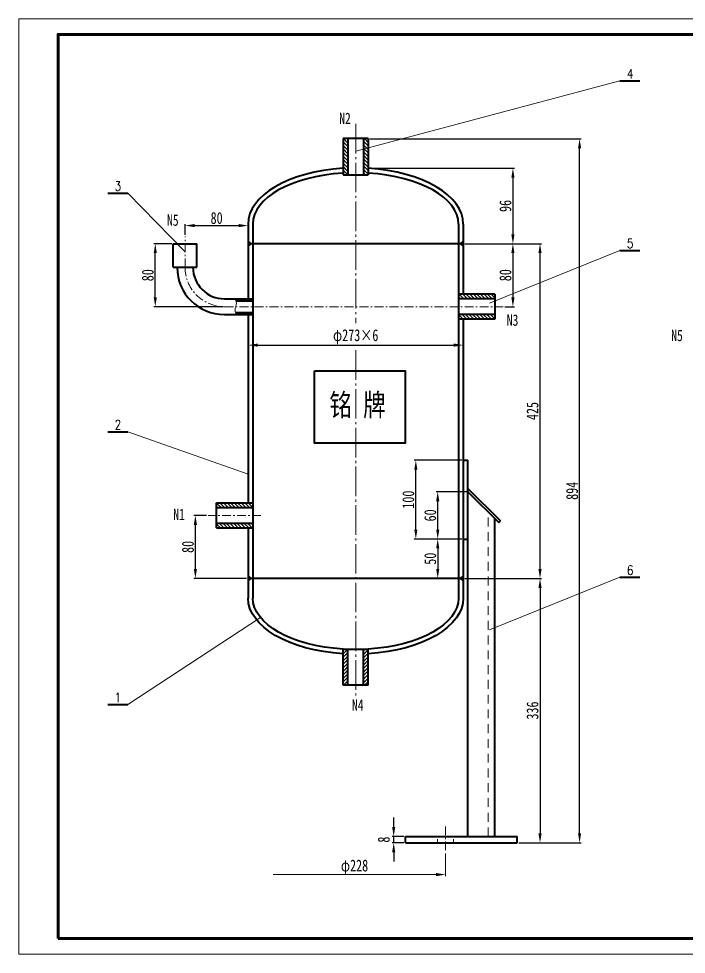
# Model space of a CAD drawing. Extents: x 588 to 12972, y -2658 to 121.
# Drawn here: x 11290 to 12137, y -2658 to -1470 of the extents above; entities that cross this region are included whole.
import ezdxf
from ezdxf.enums import TextEntityAlignment as Align

# ---------------------------------------------------------------- set-up
doc = ezdxf.new("R2010")
doc.units = 0
doc.header["$LTSCALE"] = 15
doc.header["$PDMODE"] = 1
for name, pattern in [('XX-L', [1.25, 0.75, -0.5]), ('XX-S', [0.5, 0.3, -0.2]), ('ZXX-L', [3.28, 2.5, -0.3, 0.18, -0.3]), ('ZXX-S', [1.27, 0.75, -0.2, 0.12, -0.2])]:
    doc.linetypes.add(name, pattern=pattern)
doc.layers.get('Defpoints').update_dxf_attribs({"linetype": 'CONTINUOUS'})
for name, color, linetype, lineweight in [('A 粗实线', 1, 'CONTINUOUS', 40), ('B 细实线', 7, 'CONTINUOUS', 18), ('C 文 字', 2, 'CONTINUOUS', 20), ('D 短中心线', 3, 'ZXX-S', 18), ('E 长中心线', 3, 'ZXX-L', 18), ('F 短虚线', 6, 'XX-S', 20), ('G 长虚线', 6, 'XX-L', 20), ('J 标注尺寸', 2, 'CONTINUOUS', 18)]:
    doc.layers.add(name, color=color, linetype=linetype, lineweight=lineweight)
doc.styles.add('HZTXT', font='SIMFANG.TTF', dxfattribs={"width": 0.75})
doc.styles.add('ROMANC', font='romanc', dxfattribs={"width": 0.7, "height": 6})
doc.dimstyles.new('通用标注4.0', dxfattribs={"dimtxt": 15, "dimasz": 12, "dimexe": 2, "dimexo": 2, "dimgap": 2, "dimtad": 1, "dimdec": 0, "dimzin": 0, "dimdsep": 46, "dimtxsty": 'HZTXT', "dimcen": 2, "dimadec": 0, "dimazin": 0, "dimtfac": 0.375, "dimtdec": 0, "dimtmove": 2, "dimatfit": 3, "dimfxl": 0, "dimtzin": 0, "dimarcsym": 0})

# ---------------------------------------------------------------- blocks, each defined once
blk = doc.blocks.new('*D84')
at = {"layer": 'Defpoints', "color": 0}
for p in [(11854.4, -1884.3), (11581.4, -1892.7), (11854.4, -1892.7)]:
    blk.add_point(p, dxfattribs=at)
at = {"layer": 'J 标注尺寸', "color": 0, "lineweight": -2}
for p, q in [((11581.4, -1890.7), (11581.4, -1882.3)), ((11593.4, -1884.3), (11842.4, -1884.3)), ((11854.4, -1890.7), (11854.4, -1882.3))]:
    blk.add_line(p, q, dxfattribs=at)
at = {"layer": 'J 标注尺寸', "color": 0}
for points in [[(11593.4, -1882.3), (11593.4, -1886.3), (11581.4, -1884.3)], [(11842.4, -1882.3), (11842.4, -1886.3), (11854.4, -1884.3)]]:
    blk.add_solid(points, dxfattribs=at)
at = {"layer": 'J 标注尺寸', "color": 0, "insert": (11717.9, -1873.7), "char_height": 15, "attachment_point": 5, "style": 'HZTXT'}
blk.add_mtext('φ273×6', dxfattribs=at)
blk = doc.blocks.new('*D85')
at = {"layer": 'Defpoints', "color": 0}
for p in [(11514.5, -2100.5), (11530.6, -2100.5), (11581.4, -2180.5)]:
    blk.add_point(p, dxfattribs=at)
at = {"layer": 'J 标注尺寸', "color": 0, "lineweight": -2}
for p, q in [((11528.6, -2100.5), (11512.5, -2100.5)), ((11514.5, -2168.5), (11514.5, -2112.5)), ((11579.4, -2180.5), (11512.5, -2180.5))]:
    blk.add_line(p, q, dxfattribs=at)
at = {"layer": 'J 标注尺寸', "color": 0}
for points in [[(11512.5, -2112.5), (11516.5, -2112.5), (11514.5, -2100.5)], [(11512.5, -2168.5), (11516.5, -2168.5), (11514.5, -2180.5)]]:
    blk.add_solid(points, dxfattribs=at)
at = {"layer": 'J 标注尺寸', "color": 0, "insert": (11505, -2140.5), "char_height": 15, "attachment_point": 5, "rotation": 90, "style": 'HZTXT'}
blk.add_mtext('80', dxfattribs=at)
blk = doc.blocks.new('*D86')
at = {"layer": 'Defpoints', "color": 0}
for p in [(11854.4, -1755.5), (11905.2, -1835.5), (11917.4, -1835.5)]:
    blk.add_point(p, dxfattribs=at)
at = {"layer": 'J 标注尺寸', "color": 0, "lineweight": -2}
for p, q in [((11856.4, -1755.5), (11919.4, -1755.5)), ((11917.4, -1767.5), (11917.4, -1823.5)), ((11907.2, -1835.5), (11919.4, -1835.5))]:
    blk.add_line(p, q, dxfattribs=at)
at = {"layer": 'J 标注尺寸', "color": 0}
for points in [[(11915.4, -1767.5), (11919.4, -1767.5), (11917.4, -1755.5)], [(11915.4, -1823.5), (11919.4, -1823.5), (11917.4, -1835.5)]]:
    blk.add_solid(points, dxfattribs=at)
at = {"layer": 'J 标注尺寸', "color": 0, "insert": (11907.9, -1795.5), "char_height": 15, "attachment_point": 5, "rotation": 90, "style": 'HZTXT'}
blk.add_mtext('80', dxfattribs=at)
blk = doc.blocks.new('*D87')
at = {"layer": 'Defpoints', "color": 0}
for p in [(11854.4, -2130.5), (11822, -2180.5), (11829, -2180.5)]:
    blk.add_point(p, dxfattribs=at)
at = {"layer": 'J 标注尺寸', "color": 0, "lineweight": -2}
for p, q in [((11852.4, -2130.5), (11820, -2130.5)), ((11822, -2142.5), (11822, -2168.5)), ((11827, -2180.5), (11820, -2180.5))]:
    blk.add_line(p, q, dxfattribs=at)
at = {"layer": 'J 标注尺寸', "color": 0}
for points in [[(11820, -2142.5), (11824, -2142.5), (11822, -2130.5)], [(11820, -2168.5), (11824, -2168.5), (11822, -2180.5)]]:
    blk.add_solid(points, dxfattribs=at)
at = {"layer": 'J 标注尺寸', "color": 0, "insert": (11812.5, -2155.5), "char_height": 15, "attachment_point": 5, "rotation": 90, "style": 'HZTXT'}
blk.add_mtext('50', dxfattribs=at)
blk = doc.blocks.new('*D88')
at = {"layer": 'Defpoints', "color": 0}
for p in [(11822, -2070.5), (11860.4, -2070.5), (11854.4, -2130.5)]:
    blk.add_point(p, dxfattribs=at)
at = {"layer": 'J 标注尺寸', "color": 0, "lineweight": -2}
for p, q in [((11858.4, -2070.5), (11820, -2070.5)), ((11822, -2118.5), (11822, -2082.5)), ((11852.4, -2130.5), (11820, -2130.5))]:
    blk.add_line(p, q, dxfattribs=at)
at = {"layer": 'J 标注尺寸', "color": 0}
for points in [[(11820, -2082.5), (11824, -2082.5), (11822, -2070.5)], [(11820, -2118.5), (11824, -2118.5), (11822, -2130.5)]]:
    blk.add_solid(points, dxfattribs=at)
at = {"layer": 'J 标注尺寸', "color": 0, "insert": (11812.5, -2100.5), "char_height": 15, "attachment_point": 5, "rotation": 90, "style": 'HZTXT'}
blk.add_mtext('60', dxfattribs=at)
blk = doc.blocks.new('*D89')
at = {"layer": 'Defpoints', "color": 0}
for p in [(11794.2, -2030.5), (11854.4, -2030.5), (11854.4, -2130.5)]:
    blk.add_point(p, dxfattribs=at)
at = {"layer": 'J 标注尺寸', "color": 0, "lineweight": -2}
for p, q in [((11852.4, -2030.5), (11792.2, -2030.5)), ((11794.2, -2118.5), (11794.2, -2042.5)), ((11852.4, -2130.5), (11792.2, -2130.5))]:
    blk.add_line(p, q, dxfattribs=at)
at = {"layer": 'J 标注尺寸', "color": 0}
for points in [[(11792.2, -2042.5), (11796.2, -2042.5), (11794.2, -2030.5)], [(11792.2, -2118.5), (11796.2, -2118.5), (11794.2, -2130.5)]]:
    blk.add_solid(points, dxfattribs=at)
at = {"layer": 'J 标注尺寸', "color": 0, "insert": (11784.7, -2080.5), "char_height": 15, "attachment_point": 5, "rotation": 90, "style": 'HZTXT'}
blk.add_mtext('100', dxfattribs=at)
blk = doc.blocks.new('*D90')
at = {"layer": 'Defpoints', "color": 0}
for p in [(11854.4, -2180.5), (11922.8, -2516.2), (11951.8, -2516.2)]:
    blk.add_point(p, dxfattribs=at)
at = {"layer": 'J 标注尺寸', "color": 0, "lineweight": -2}
for p, q in [((11856.4, -2180.5), (11953.8, -2180.5)), ((11951.8, -2192.5), (11951.8, -2504.2)), ((11924.8, -2516.2), (11953.8, -2516.2))]:
    blk.add_line(p, q, dxfattribs=at)
at = {"layer": 'J 标注尺寸', "color": 0}
for points in [[(11949.8, -2192.5), (11953.8, -2192.5), (11951.8, -2180.5)], [(11949.8, -2504.2), (11953.8, -2504.2), (11951.8, -2516.2)]]:
    blk.add_solid(points, dxfattribs=at)
at = {"layer": 'J 标注尺寸', "color": 0, "insert": (11942.3, -2348.3), "char_height": 15, "attachment_point": 5, "rotation": 90, "style": 'HZTXT'}
blk.add_mtext('336', dxfattribs=at)
blk = doc.blocks.new('*D91')
at = {"layer": 'Defpoints', "color": 0}
for p in [(11854.4, -1755.5), (11951.8, -1755.5), (11854.4, -2180.5)]:
    blk.add_point(p, dxfattribs=at)
at = {"layer": 'J 标注尺寸', "color": 0, "lineweight": -2}
for p, q in [((11856.4, -1755.5), (11953.8, -1755.5)), ((11951.8, -2168.5), (11951.8, -1767.5)), ((11856.4, -2180.5), (11953.8, -2180.5))]:
    blk.add_line(p, q, dxfattribs=at)
at = {"layer": 'J 标注尺寸', "color": 0}
for points in [[(11949.8, -1767.5), (11953.8, -1767.5), (11951.8, -1755.5)], [(11949.8, -2168.5), (11953.8, -2168.5), (11951.8, -2180.5)]]:
    blk.add_solid(points, dxfattribs=at)
at = {"layer": 'J 标注尺寸', "color": 0, "insert": (11942.3, -1968), "char_height": 15, "attachment_point": 5, "rotation": 90, "style": 'HZTXT'}
blk.add_mtext('425', dxfattribs=at)
blk = doc.blocks.new('*D92')
at = {"layer": 'Defpoints', "color": 0}
for p in [(11733.9, -1622.3), (12002, -1622.3), (11922.8, -2516.2)]:
    blk.add_point(p, dxfattribs=at)
at = {"layer": 'J 标注尺寸', "color": 0, "lineweight": -2}
for p, q in [((11735.9, -1622.3), (12004, -1622.3)), ((12002, -2504.2), (12002, -1634.3)), ((11924.8, -2516.2), (12004, -2516.2))]:
    blk.add_line(p, q, dxfattribs=at)
at = {"layer": 'J 标注尺寸', "color": 0}
for points in [[(12000, -1634.3), (12004, -1634.3), (12002, -1622.3)], [(12000, -2504.2), (12004, -2504.2), (12002, -2516.2)]]:
    blk.add_solid(points, dxfattribs=at)
at = {"layer": 'J 标注尺寸', "color": 0, "insert": (11992.5, -2069.3), "char_height": 15, "attachment_point": 5, "rotation": 90, "style": 'HZTXT'}
blk.add_mtext('894', dxfattribs=at)
blk = doc.blocks.new('*D93')
at = {"layer": 'Defpoints', "color": 0}
for p in [(11733.9, -1659.7), (11854.4, -1755.5), (11917.4, -1755.5)]:
    blk.add_point(p, dxfattribs=at)
at = {"layer": 'J 标注尺寸', "color": 0, "lineweight": -2}
for p, q in [((11735.9, -1659.7), (11919.4, -1659.7)), ((11917.4, -1671.7), (11917.4, -1743.5)), ((11856.4, -1755.5), (11919.4, -1755.5))]:
    blk.add_line(p, q, dxfattribs=at)
at = {"layer": 'J 标注尺寸', "color": 0}
for points in [[(11915.4, -1671.7), (11919.4, -1671.7), (11917.4, -1659.7)], [(11915.4, -1743.5), (11919.4, -1743.5), (11917.4, -1755.5)]]:
    blk.add_solid(points, dxfattribs=at)
at = {"layer": 'J 标注尺寸', "color": 0, "insert": (11907.9, -1707.6), "char_height": 15, "attachment_point": 5, "rotation": 90, "style": 'HZTXT'}
blk.add_mtext('96', dxfattribs=at)
blk = doc.blocks.new('*D94')
at = {"layer": 'Defpoints', "color": 0}
for p in [(11766.1, -2508.2), (11781, -2508.2), (11781, -2516.2)]:
    blk.add_point(p, dxfattribs=at)
at = {"layer": 'J 标注尺寸', "color": 0, "lineweight": -2}
for p, q in [((11766.1, -2496.2), (11766.1, -2484.2)), ((11779, -2508.2), (11764.1, -2508.2)), ((11779, -2516.2), (11764.1, -2516.2)), ((11766.1, -2516.2), (11766.1, -2508.2)), ((11766.1, -2528.2), (11766.1, -2540.2))]:
    blk.add_line(p, q, dxfattribs=at)
at = {"layer": 'J 标注尺寸', "color": 0}
for points in [[(11764.1, -2496.2), (11768.1, -2496.2), (11766.1, -2508.2)], [(11764.1, -2528.2), (11768.1, -2528.2), (11766.1, -2516.2)]]:
    blk.add_solid(points, dxfattribs=at)
at = {"layer": 'J 标注尺寸', "color": 0, "insert": (11753.6, -2512.2), "char_height": 15, "attachment_point": 5, "rotation": 90, "style": 'HZTXT'}
blk.add_mtext('8', dxfattribs=at)
blk = doc.blocks.new('*D96')
at = {"layer": 'Defpoints', "color": 0}
for p in [(11463.6, -1755.5), (11486.4, -1755.5), (11551.4, -1835.5)]:
    blk.add_point(p, dxfattribs=at)
at = {"layer": 'J 标注尺寸', "color": 0, "lineweight": -2}
for p, q in [((11484.4, -1755.5), (11461.6, -1755.5)), ((11463.6, -1823.5), (11463.6, -1767.5)), ((11549.4, -1835.5), (11461.6, -1835.5))]:
    blk.add_line(p, q, dxfattribs=at)
at = {"layer": 'J 标注尺寸', "color": 0}
for points in [[(11461.6, -1767.5), (11465.6, -1767.5), (11463.6, -1755.5)], [(11461.6, -1823.5), (11465.6, -1823.5), (11463.6, -1835.5)]]:
    blk.add_solid(points, dxfattribs=at)
at = {"layer": 'J 标注尺寸', "color": 0, "insert": (11454.1, -1795.5), "char_height": 15, "attachment_point": 5, "rotation": 90, "style": 'HZTXT'}
blk.add_mtext('80', dxfattribs=at)
blk = doc.blocks.new('*D97')
at = {"layer": 'Defpoints', "color": 0}
for p in [(11581.4, -1732.5), (11501.4, -1746.2), (11581.4, -1738.4)]:
    blk.add_point(p, dxfattribs=at)
at = {"layer": 'J 标注尺寸', "color": 0, "lineweight": -2}
for p, q in [((11501.4, -1744.2), (11501.4, -1730.5)), ((11513.4, -1732.5), (11569.4, -1732.5)), ((11581.4, -1736.4), (11581.4, -1730.5))]:
    blk.add_line(p, q, dxfattribs=at)
at = {"layer": 'J 标注尺寸', "color": 0}
for points in [[(11513.4, -1730.5), (11513.4, -1734.5), (11501.4, -1732.5)], [(11569.4, -1730.5), (11569.4, -1734.5), (11581.4, -1732.5)]]:
    blk.add_solid(points, dxfattribs=at)
at = {"layer": 'J 标注尺寸', "color": 0, "insert": (11541.4, -1723), "char_height": 15, "attachment_point": 5, "style": 'HZTXT'}
blk.add_mtext('80', dxfattribs=at)

msp = doc.modelspace()

# ---------------------------------------------------------------- hatches: boundary and pattern name
at = {"layer": 'B 细实线'}
h = msp.add_hatch(dxfattribs=at)
h.set_pattern_fill('ANSI31', color=256, style=0)
h.set_pattern_definition([(135, (19024.6146, 579.0754), (2.245064, 2.245064), [])])
h.paths.add_polyline_path([(11728.4, -1622.1), (11733.9, -1622.1), (11733.9, -1662.1), (11728.4, -1662.1)])
h.paths.add_polyline_path([(11733.9, -1662.1), (11733.9, -1668.1), (11728.4, -1668.1), (11728.4, -1662.1)])
h.paths.add_polyline_path([(11707.4, -1662.1), (11701.9, -1662.1), (11701.9, -1622.1), (11707.4, -1622.1)])
h.paths.add_polyline_path([(11707.4, -1662.1), (11707.4, -1668.1), (11701.9, -1668.1), (11701.9, -1662.1)])
h.paths.add_polyline_path([(11707.9, -1662.1), (11707.4, -1662.1), (11707.4, -1622.1), (11707.9, -1622.1)])
h.paths.add_polyline_path([(11707.9, -1668.1), (11707.4, -1668.1), (11707.4, -1662.1), (11707.9, -1662.1)])
h.paths.add_polyline_path([(11728.4, -1668.1), (11727.9, -1668.1), (11727.9, -1662.1), (11728.4, -1662.1)])
h.paths.add_polyline_path([(11728.4, -1662.1), (11727.9, -1662.1), (11727.9, -1622.1), (11728.4, -1622.1)])
h = msp.add_hatch(dxfattribs=at)
h.set_pattern_fill('ANSI31', color=256, angle=90, style=0)
h.set_pattern_definition([(315, (14095.5788, 5471.2565), (2.245064, 2.245064), [])])
h.paths.add_polyline_path([(11894.4, -1825), (11894.4, -1819.5), (11854.4, -1819.5), (11854.4, -1825)])
h.paths.add_polyline_path([(11854.4, -1819.5), (11848.4, -1819.5), (11848.4, -1825), (11854.4, -1825)])
h.paths.add_polyline_path([(11854.4, -1846), (11854.4, -1851.5), (11894.4, -1851.5), (11894.4, -1846)])
h.paths.add_polyline_path([(11854.4, -1846), (11848.4, -1846), (11848.4, -1851.5), (11854.4, -1851.5)])
h.paths.add_polyline_path([(11854.4, -1845.5), (11854.4, -1846), (11894.4, -1846), (11894.4, -1845.5)])
h.paths.add_polyline_path([(11848.4, -1845.5), (11848.4, -1846), (11854.4, -1846), (11854.4, -1845.5)])
h.paths.add_polyline_path([(11848.4, -1825), (11848.4, -1825.5), (11854.4, -1825.5), (11854.4, -1825)])
h.paths.add_polyline_path([(11854.4, -1825), (11854.4, -1825.5), (11894.4, -1825.5), (11894.4, -1825)])
h = msp.add_hatch(dxfattribs=at)
h.set_pattern_fill('ANSI31', color=256, angle=90, style=0)
h.set_pattern_definition([(135, (9340.229, -9407.165), (-2.245064, -2.245064), [])])
h.paths.add_polyline_path([(11541.4, -2111), (11541.4, -2116.5), (11581.4, -2116.5), (11581.4, -2111)])
h.paths.add_polyline_path([(11581.4, -2116.5), (11587.4, -2116.5), (11587.4, -2111), (11581.4, -2111)])
h.paths.add_polyline_path([(11581.4, -2090), (11581.4, -2084.5), (11541.4, -2084.5), (11541.4, -2090)])
h.paths.add_polyline_path([(11581.4, -2090), (11587.4, -2090), (11587.4, -2084.5), (11581.4, -2084.5)])
h.paths.add_polyline_path([(11581.4, -2090.5), (11581.4, -2090), (11541.4, -2090), (11541.4, -2090.5)])
h.paths.add_polyline_path([(11587.4, -2090.5), (11587.4, -2090), (11581.4, -2090), (11581.4, -2090.5)])
h.paths.add_polyline_path([(11587.4, -2111), (11587.4, -2110.5), (11581.4, -2110.5), (11581.4, -2111)])
h.paths.add_polyline_path([(11581.4, -2111), (11581.4, -2110.5), (11541.4, -2110.5), (11541.4, -2111)])
h = msp.add_hatch(dxfattribs=at)
h.set_pattern_fill('ANSI31', color=256, style=0)
h.set_pattern_definition([(225, (19024.6146, -4517.3868), (2.245064, -2.245064), [])])
h.paths.add_polyline_path([(11728.4, -2316.2), (11733.9, -2316.2), (11733.9, -2276.2), (11728.4, -2276.2)])
h.paths.add_polyline_path([(11733.9, -2276.2), (11733.9, -2270.2), (11728.4, -2270.2), (11728.4, -2276.2)])
h.paths.add_polyline_path([(11707.4, -2276.2), (11701.9, -2276.2), (11701.9, -2316.2), (11707.4, -2316.2)])
h.paths.add_polyline_path([(11707.4, -2276.2), (11707.4, -2270.2), (11701.9, -2270.2), (11701.9, -2276.2)])
h.paths.add_polyline_path([(11707.9, -2276.2), (11707.4, -2276.2), (11707.4, -2316.2), (11707.9, -2316.2)])
h.paths.add_polyline_path([(11707.9, -2270.2), (11707.4, -2270.2), (11707.4, -2276.2), (11707.9, -2276.2)])
h.paths.add_polyline_path([(11728.4, -2270.2), (11727.9, -2270.2), (11727.9, -2276.2), (11728.4, -2276.2)])
h.paths.add_polyline_path([(11728.4, -2276.2), (11727.9, -2276.2), (11727.9, -2316.2), (11728.4, -2316.2)])

# ---------------------------------------------------------------- linework, layer by layer
at = {"layer": 'A 粗实线'}
for p, q in [((12053.2, -1548.6), (12078.5, -1548.6)), ((11733.9, -1622.1), (11701.9, -1622.1)), ((11701.9, -1622.1), (11701.9, -1668.1)), ((11707.9, -1622.1), (11707.9, -1668.1)), ((11727.9, -1622.1), (11727.9, -1668.1)), ((11733.9, -1622.1), (11733.9, -1668.1)), ((11701.9, -1668.1), (11733.9, -1668.1)), ((11403.3, -1691.2), (11428.6, -1691.2)), ((11581.4, -1730.5), (11581.4, -1825.5)), ((11587.4, -1730.5), (11587.4, -2205.5)), ((11848.4, -1730.5), (11848.4, -2205.5)), ((11854.4, -1730.5), (11854.4, -1819.5)), ((11486.4, -1755.5), (11516.4, -1755.5)), ((11486.4, -1755.5), (11516.4, -1755.5)), ((11486.4, -1785.5), (11486.4, -1755.5)), ((11491.4, -1755.5), (11511.4, -1755.5)), ((11516.4, -1785.5), (11516.4, -1755.5)), ((11854.4, -1755.5), (11581.4, -1755.5)), ((12053.2, -1764), (12078.5, -1764)), ((11486.4, -1785.5), (11516.4, -1785.5)), ((11491.4, -1785.5), (11511.4, -1785.5)), ((11491.4, -1785.5), (11511.4, -1785.5)), ((11551.4, -1825.5), (11587.4, -1825.5)), ((11565.8, -1828), (11587.4, -1828)), ((11894.4, -1819.5), (11848.4, -1819.5)), ((11894.4, -1825.5), (11848.4, -1825.5)), ((11894.4, -1819.5), (11894.4, -1851.5)), ((11551.4, -1845.5), (11587.4, -1845.5)), ((11565.4, -1843), (11587.4, -1843)), ((11581.4, -1845.5), (11581.4, -2084.5)), ((11894.4, -1845.5), (11848.4, -1845.5)), ((11894.4, -1851.5), (11848.4, -1851.5)), ((11854.4, -1851.5), (11854.4, -2205.5)), ((11403.3, -1994.3), (11428.6, -1994.3)), ((11854.4, -2030.5), (11860.4, -2030.5)), ((11860.4, -2508.2), (11860.4, -2030.5)), ((11860.4, -2066.2), (11901.7, -2107.5)), ((11860.4, -2070.5), (11899.6, -2109.6)), ((11541.4, -2116.5), (11541.4, -2084.5)), ((11541.4, -2084.5), (11587.4, -2084.5)), ((11541.4, -2090.5), (11587.4, -2090.5)), ((11541.4, -2110.5), (11587.4, -2110.5)), ((11894.5, -2508.2), (11894.5, -2104.5)), ((11899.6, -2109.6), (11901.7, -2107.5)), ((11541.4, -2116.5), (11587.4, -2116.5)), ((11581.4, -2116.5), (11581.4, -2205.5)), ((11854.4, -2130.5), (11860.4, -2130.5)), ((11854.4, -2180.5), (11581.4, -2180.5)), ((12053.2, -2178.9), (12078.5, -2178.9)), ((11701.9, -2316.2), (11701.9, -2270.2)), ((11701.9, -2270.2), (11733.9, -2270.2)), ((11707.9, -2316.2), (11707.9, -2270.2)), ((11727.9, -2316.2), (11727.9, -2270.2)), ((11733.9, -2316.2), (11733.9, -2270.2)), ((11733.9, -2316.2), (11701.9, -2316.2)), ((11403.3, -2340.6), (11428.6, -2340.6)), ((11781, -2508.2), (11922.8, -2508.2)), ((11781, -2516.2), (11781, -2508.2)), ((11781, -2516.2), (11922.8, -2516.2)), ((11922.8, -2516.2), (11922.8, -2508.2))]:
    msp.add_line(p, q, dxfattribs=at)
at = {"layer": 'A 粗实线', "color": 5, "lineweight": 60}
msp.add_lwpolyline([(11340.3, -2637.8), (12952.3, -2637.8), (12952.3, -1489.8), (11340.3, -1489.8)], close=True, dxfattribs=at)
at = {"layer": 'A 粗实线'}
msp.add_lwpolyline([(11665.7, -1916.9), (11780.5, -1916.9), (11780.5, -2008.7), (11665.7, -2008.7)], close=True, dxfattribs=at)
for radius in [60, 40]:
    msp.add_arc((11551.4, -1785.5), radius, 180, 270, dxfattribs=at)
for major_axis, ratio, start_param, end_param in [((-136.5, 0), 0.521978, 4.829875, 6.283185), ((-136.5, 0), 0.521978, 3.141593, 4.594903), ((-130.5, 0), 0.5, 4.835304, 6.283185), ((-130.5, 0), 0.5, 3.141593, 4.589474)]:
    msp.add_ellipse((11717.9, -1730.5), major_axis=major_axis, ratio=ratio, start_param=start_param, end_param=end_param, dxfattribs=at)
at = {"layer": 'A 粗实线', "extrusion": (0, 0, -1)}
for major_axis, ratio, start_param, end_param in [((-136.5, 0), 0.521978, 4.829875, 6.283185), ((-130.5, 0), 0.5, 4.835304, 6.283185), ((-136.5, 0), 0.521978, 3.141593, 4.594903), ((-130.5, 0), 0.5, 3.141593, 4.589474)]:
    msp.add_ellipse((11717.9, -2205.5), major_axis=major_axis, ratio=ratio, start_param=start_param, end_param=end_param, dxfattribs=at)
at = {"layer": 'A 粗实线'}
for points in [[(11587.4, -1755.5), (11581.4, -1751.3), (11581.4, -1759.7)], [(11848.4, -1755.5), (11854.4, -1751.3), (11854.4, -1759.7)], [(11587.4, -2180.5), (11581.4, -2184.7), (11581.4, -2176.3)], [(11848.4, -2180.5), (11854.4, -2184.7), (11854.4, -2176.3)]]:
    msp.add_solid(points, dxfattribs=at)
at = {"layer": 'B 细实线'}
for p, q in [((11717.9, -1638.2), (12053.2, -1548.6)), ((11707.4, -1622.1), (11707.4, -1668.1)), ((11728.4, -1622.1), (11728.4, -1668.1)), ((11501.4, -1765.8), (11428.6, -1691.2)), ((11887.9, -1831.1), (12053.2, -1764)), ((11894.4, -1825), (11848.4, -1825)), ((11894.4, -1846), (11848.4, -1846)), ((11581.4, -2048.2), (11428.6, -1994.3)), ((11541.4, -2090), (11587.4, -2090)), ((11541.4, -2111), (11587.4, -2111)), ((11887.9, -2246), (12053.2, -2178.9)), ((11597.1, -2230.1), (11428.6, -2340.6)), ((11707.4, -2316.2), (11707.4, -2270.2)), ((11728.4, -2316.2), (11728.4, -2270.2))]:
    msp.add_line(p, q, dxfattribs=at)
msp.add_lwpolyline([(11290.3, -2657.8), (12972.3, -2657.8), (12972.3, -1469.8), (11290.3, -1469.8)], close=True, dxfattribs=at)
msp.add_lwpolyline([(11566.5, -1845.5, -0.051394), (11565.1, -1842, -0.074756), (11564.8, -1839.5, -0.089173), (11565.6, -1835.5, 0.089173), (11566.5, -1831.5, 0.074756), (11566.1, -1828.9, 0.051394), (11564.8, -1825.5)], format="xyb", dxfattribs=at)
at = {"layer": 'D 短中心线'}
for p, q in [((11501.4, -1785.5), (11501.4, -1746.2)), ((11551.4, -1835.5), (11905.2, -1835.5)), ((11597.7, -2100.5), (11530.6, -2100.5)), ((11831.9, -2495.4), (11831.9, -2527.7))]:
    msp.add_line(p, q, dxfattribs=at)
msp.add_arc((11551.4, -1785.5), 50, 180, 270, dxfattribs=at)
at = {"layer": 'E 长中心线'}
for p, q in [((11717.9, -1603.5), (11717.9, -1856.5)), ((11717.9, -1890.9), (11717.9, -2331))]:
    msp.add_line(p, q, dxfattribs=at)
at = {"layer": 'F 短虚线'}
for p, q in [((11821.9, -2516.2), (11821.9, -2508.2)), ((11841.9, -2516.2), (11841.9, -2508.2))]:
    msp.add_line(p, q, dxfattribs=at)
at = {"layer": 'G 长虚线'}
msp.add_line((11886.2, -2508.2), (11886.2, -2096.2), dxfattribs=at)
at = {"layer": 'J 标注尺寸'}
for p, q in [((11831.9, -2529.7), (11831.9, -2558.6)), ((11819.9, -2556.6), (11613, -2556.6))]:
    msp.add_line(p, q, dxfattribs=at)
msp.add_solid([(11819.9, -2554.6), (11819.9, -2558.6), (11831.9, -2556.6)], dxfattribs=at)

# ---------------------------------------------------------------- texts
at = {"layer": 'C 文 字', "style": 'ROMANC', "width": 0.8}
for s, p in [('4', (12066.1, -1539.7)), ('3', (11416.2, -1682.3)), ('5', (12066.1, -1755.1)), ('2', (11416.2, -1985.4)), ('6', (12066.1, -2170)), ('1', (11416.2, -2331.7))]:
    msp.add_text(s, height=11.9, dxfattribs=at).set_placement(p, align=Align.MIDDLE)
at = {"layer": 'C 文 字', "style": 'HZTXT', "width": 0.75}
msp.add_text('铭 牌', height=27.9, dxfattribs=at).set_placement((11720.2, -1974.1), align=Align.CENTER)
at = {"layer": 'C 文 字', "char_height": 14.4, "width": 230.4, "attachment_point": 1, "style": 'HZTXT'}
for s, insert in [('N2', (11697, -1589.1)), ('N5', (11478.5, -1718.4)), ('N3', (11909.6, -1845.3)), ('N5', (12118.3, -1864.8)), ('N1', (11486.4, -2092.1)), ('N4', (11713.2, -2334.2))]:
    msp.add_mtext(s, dxfattribs=dict(at, insert=insert))
at = {"layer": 'J 标注尺寸', "insert": (11716.4, -2547.1), "char_height": 15, "attachment_point": 5, "style": 'HZTXT'}
msp.add_mtext('φ228', dxfattribs=at)

# ---------------------------------------------------------------- dimensions: what is measured, and where the dimension line sits
at = {"layer": 'J 标注尺寸'}
for base, p1, p2, picture, middle in [((12002, -1622.3), (11922.8, -2516.2), (11733.9, -1622.3), '*D92', (11992.5, -2069.3)), ((11917.4, -1755.5), (11733.9, -1659.7), (11854.4, -1755.5), '*D93', (11907.9, -1707.6)), ((11463.6, -1755.5), (11551.4, -1835.5), (11486.4, -1755.5), '*D96', (11454.1, -1795.5)), ((11917.4, -1835.5), (11854.4, -1755.5), (11905.2, -1835.5), '*D86', (11907.9, -1795.5)), ((11951.8, -1755.5), (11854.4, -2180.5), (11854.4, -1755.5), '*D91', (11942.3, -1968)), ((11794.2, -2030.5), (11854.4, -2130.5), (11854.4, -2030.5), '*D89', (11784.7, -2080.5)), ((11822, -2070.5), (11854.4, -2130.5), (11860.4, -2070.5), '*D88', (11812.5, -2100.5)), ((11514.5, -2100.5), (11581.4, -2180.5), (11530.6, -2100.5), '*D85', (11505, -2140.5)), ((11822, -2180.5), (11854.4, -2130.5), (11829, -2180.5), '*D87', (11812.5, -2155.5)), ((11951.8, -2516.2), (11854.4, -2180.5), (11922.8, -2516.2), '*D90', (11942.3, -2348.3)), ((11766.1, -2508.2), (11781, -2516.2), (11781, -2508.2), '*D94', (11753.6, -2512.2))]:
    dim = msp.add_linear_dim(base=base, p1=p1, p2=p2, angle=90, dimstyle='通用标注4.0', dxfattribs=at)
    dim.commit()
    dim.dimension.update_dxf_attribs({"geometry": picture, "text_midpoint": middle})
dim = msp.add_linear_dim(base=(11581.4, -1732.5), p1=(11501.4, -1746.2), p2=(11581.4, -1738.4), dimstyle='通用标注4.0', dxfattribs=at)
dim.commit()
dim.dimension.update_dxf_attribs({"geometry": '*D97', "text_midpoint": (11541.4, -1723)})
dim = msp.add_linear_dim(base=(11854.4, -1884.3), p1=(11581.4, -1892.7), p2=(11854.4, -1892.7), text='φ<>×6', dimstyle='通用标注4.0', dxfattribs=at)
dim.commit()
dim.dimension.update_dxf_attribs({"geometry": '*D84', "text_midpoint": (11717.9, -1873.7)})

doc.saveas('drawing.dxf')
